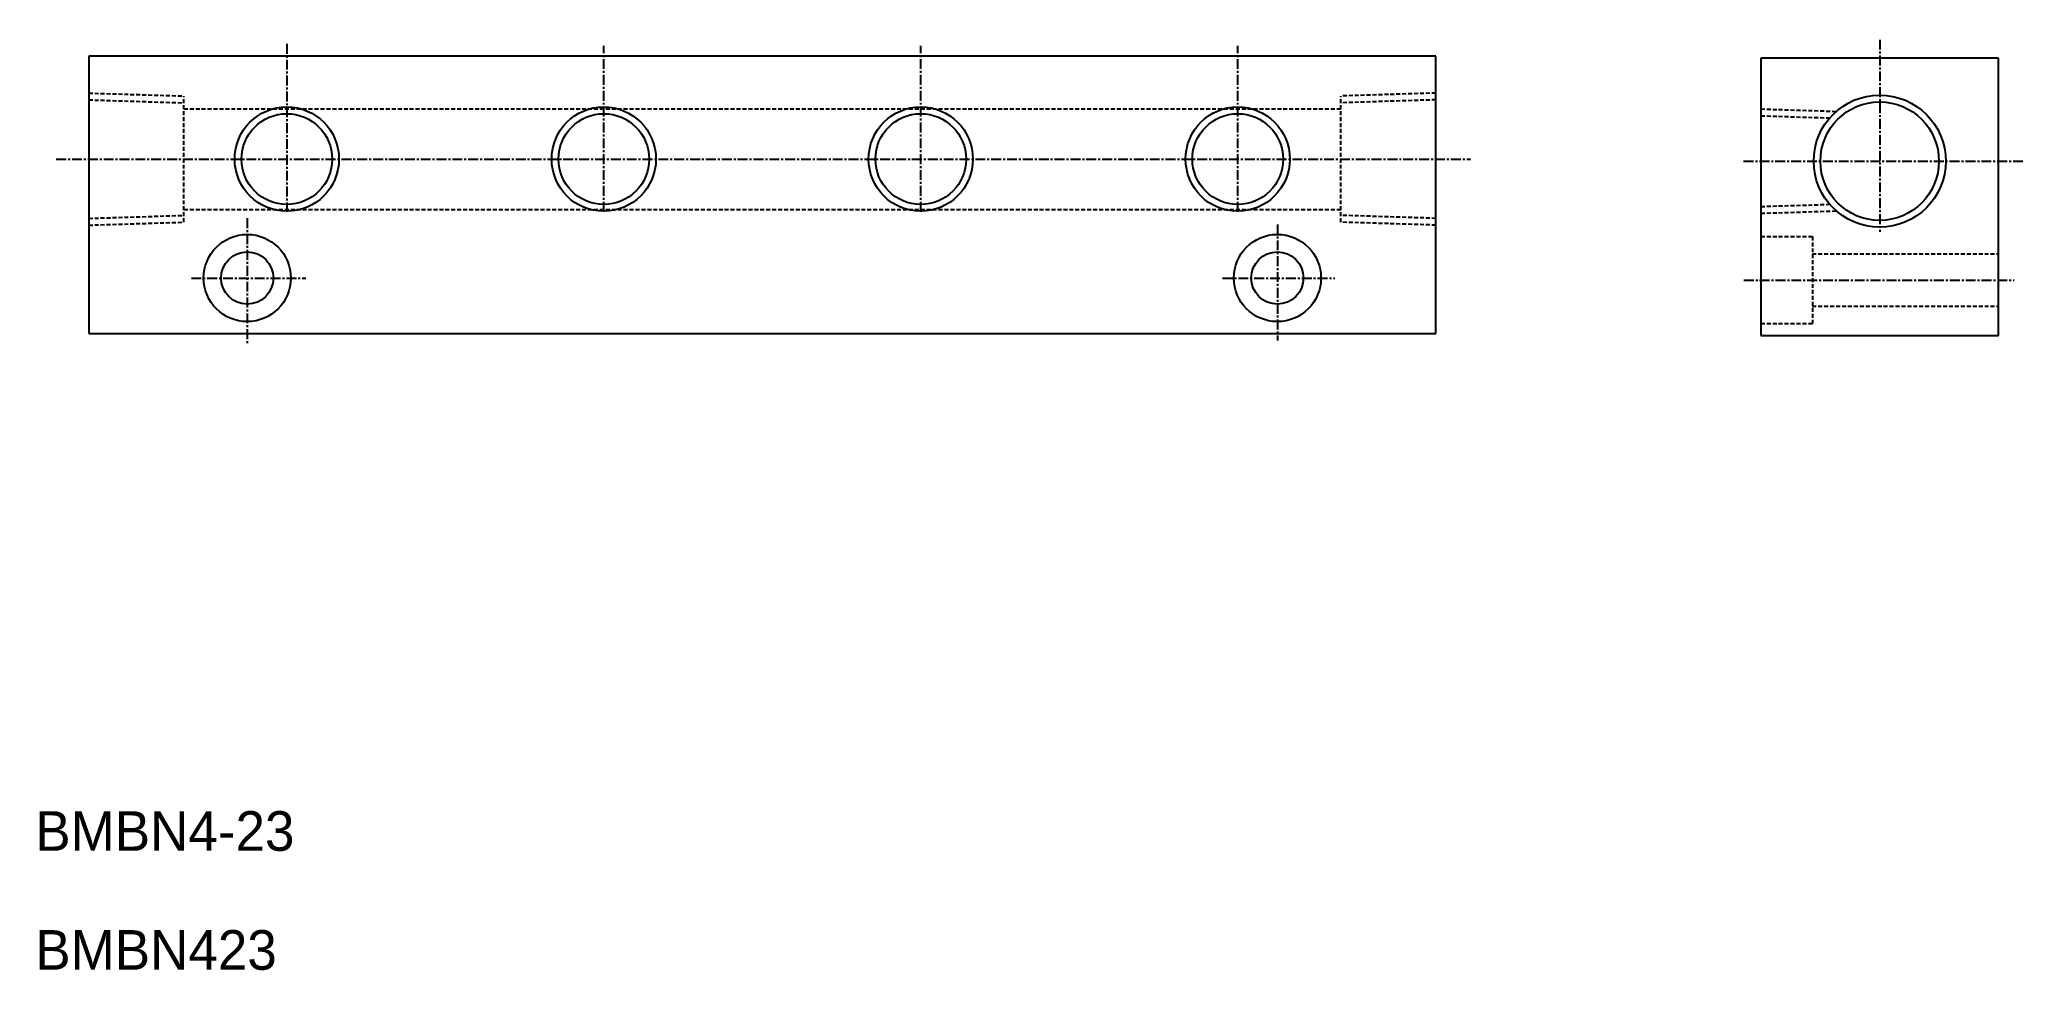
# Model space of a CAD drawing. Extents: x 1721 to 2313, y 4854 to 6190.
# Drawn here: x 2062.9 to 2313.2, y 6073.1 to 6190.5 of the extents above.
import ezdxf

# ---------------------------------------------------------------- set-up
doc = ezdxf.new("R2010")
doc.units = 0
doc.linetypes.add('CENTER', pattern=[2, 1.25, -0.25, 0.25, -0.25])
doc.linetypes.add('DASHED', pattern=[0.75, 0.5, -0.25])
doc.layers.get('0').update_dxf_attribs({"linetype": 'CONTINUOUS'})
doc.layers.add('CENTER', color=1, linetype='CENTER')

msp = doc.modelspace()

# ---------------------------------------------------------------- linework, layer by layer
at = {"color": 7, "linetype": 'CONTINUOUS'}
for p, q in [((2239.085, 6188.423), (2069.085, 6188.423)), ((2069.085, 6188.423), (2069.085, 6153.423)), ((2239.085, 6153.423), (2239.085, 6188.423)), ((2310.093, 6188.166), (2280.093, 6188.166)), ((2280.093, 6188.166), (2280.093, 6153.166)), ((2310.093, 6153.166), (2310.093, 6188.166)), ((2069.085, 6153.423), (2239.085, 6153.423)), ((2280.093, 6153.166), (2310.093, 6153.166))]:
    msp.add_line(p, q, dxfattribs=at)
at = {"color": 3, "linetype": 'DASHED'}
for p, q in [((2069.085, 6183.754), (2081.085, 6183.377)), ((2081.085, 6167.469), (2081.085, 6183.377)), ((2239.085, 6183.754), (2227.085, 6183.377)), ((2227.085, 6167.469), (2227.085, 6183.377)), ((2069.085, 6182.898), (2081.085, 6182.521)), ((2081.085, 6181.773), (2227.085, 6181.773)), ((2239.085, 6182.898), (2227.085, 6182.521)), ((2280.093, 6181.745), (2289.618, 6181.445)), ((2280.093, 6180.889), (2288.791, 6180.615)), ((2069.085, 6167.948), (2081.085, 6168.325)), ((2081.085, 6169.073), (2227.085, 6169.073)), ((2239.085, 6167.948), (2227.085, 6168.325)), ((2280.093, 6169.444), (2288.791, 6169.717)), ((2280.093, 6168.588), (2289.618, 6168.887)), ((2069.085, 6167.092), (2081.085, 6167.469)), ((2239.085, 6167.092), (2227.085, 6167.469)), ((2280.093, 6165.666), (2286.593, 6165.666)), ((2286.593, 6165.666), (2286.593, 6154.666)), ((2286.593, 6163.466), (2310.093, 6163.466)), ((2286.593, 6156.866), (2310.093, 6156.866)), ((2280.093, 6154.666), (2286.593, 6154.666))]:
    msp.add_line(p, q, dxfattribs=at)
for p, q in [((2117.585, 6181.773), (2117.585, 6181.773)), ((2154.085, 6181.773), (2154.085, 6181.773))]:
    msp.add_line(p, q)
at = {"color": 3, "linetype": 'CONTINUOUS'}
for centre, radius in [((2295.093, 6175.166), 8.331), ((2094.085, 6175.423), 6.579), ((2134.085, 6175.423), 6.579), ((2174.085, 6175.423), 6.579), ((2214.085, 6175.423), 6.579)]:
    msp.add_circle(centre, radius, dxfattribs=at)
at = {"color": 7, "linetype": 'CONTINUOUS'}
for centre, radius in [((2094.085, 6175.423), 5.723), ((2134.085, 6175.423), 5.723), ((2174.085, 6175.423), 5.723), ((2214.085, 6175.423), 5.723), ((2295.093, 6175.166), 7.475), ((2089.085, 6160.423), 5.5), ((2219.085, 6160.423), 5.5), ((2089.085, 6160.423), 3.3), ((2219.085, 6160.423), 3.3)]:
    msp.add_circle(centre, radius, dxfattribs=at)
at = {"layer": 'CENTER', "color": 1, "linetype": 'CENTER'}
for p, q in [((2094.085, 6189.954), (2094.085, 6168.789)), ((2134.085, 6168.789), (2134.085, 6189.709)), ((2174.085, 6168.789), (2174.085, 6189.709)), ((2214.085, 6168.789), (2214.085, 6189.709)), ((2295.093, 6190.483), (2295.093, 6166.252)), ((2064.975, 6175.423), (2243.437, 6175.423)), ((2277.92, 6175.166), (2313.219, 6175.166)), ((2089.085, 6167.962), (2089.085, 6152.19)), ((2219.085, 6167.175), (2219.085, 6152.558)), ((2082.034, 6160.423), (2096.469, 6160.423)), ((2212.163, 6160.423), (2226.336, 6160.423)), ((2277.945, 6160.166), (2312.074, 6160.166))]:
    msp.add_line(p, q, dxfattribs=at)

# ---------------------------------------------------------------- texts
at = {"color": 7, "linetype": 'CONTINUOUS'}
for s, p in [('BMBN4-23', (2062.346, 6088.174)), ('BMBN423', (2062.346, 6073.174))]:
    msp.add_text(s, height=5, dxfattribs=at).set_placement(p)

doc.saveas('drawing.dxf')
